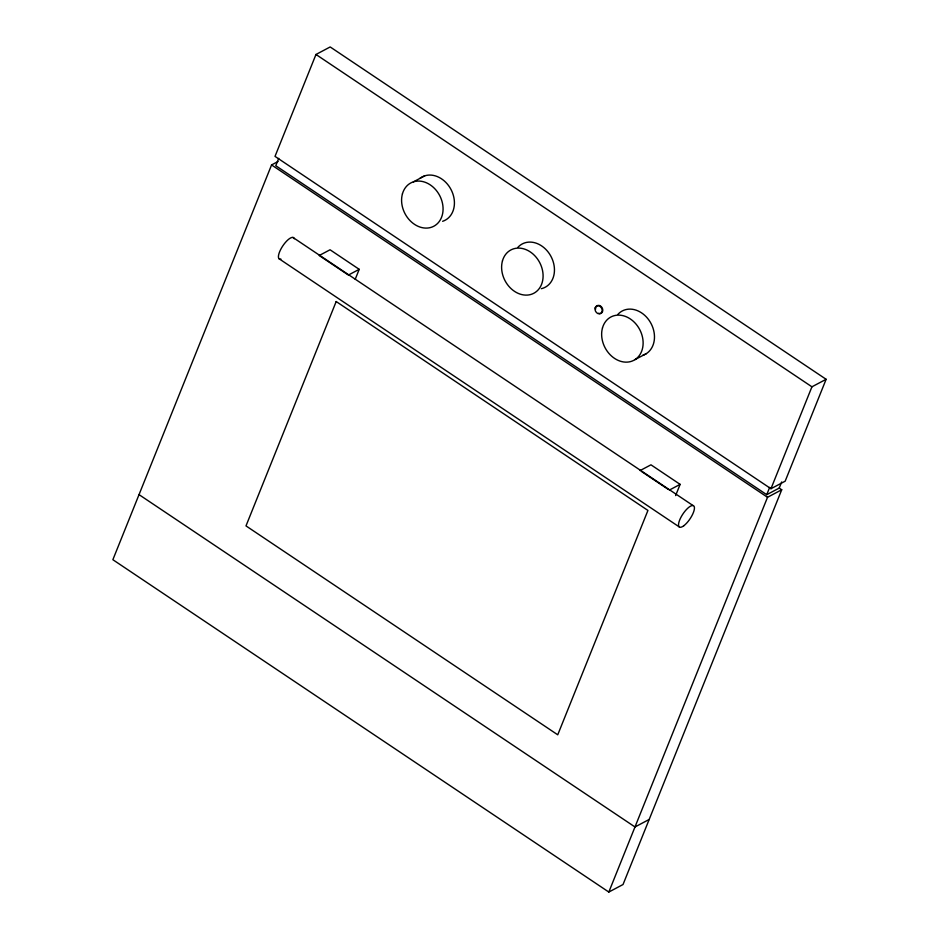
<?xml version="1.0" encoding="UTF-8"?>
<svg xmlns="http://www.w3.org/2000/svg" width="939" height="939" viewBox="0 0 939 939"><rect width="100%" height="100%" fill="white"/><g stroke="black" fill="none" stroke-linecap="round" stroke-linejoin="round"><path stroke-width="1.41" d="M278.026 161.52L271.571 164.935L112.868 559.703L608.824 892.05L623.026 884.526L781.718 489.759L779.217 488.08L766.729 494.7L275.773 165.71L278.719 158.374M315.974 54.474L275.01 156.379L770.966 488.714L785.168 481.191L826.132 379.297L330.176 46.95L315.974 54.474L811.93 386.809L826.132 379.297M355.212 279.294L359.214 269.329L330.047 249.774L319.213 255.514L348.392 275.057L359.214 269.329M675.622 495.581L680.129 484.371L650.962 464.817L640.128 470.556M766.729 494.7L769.675 487.364M608.824 892.05L767.527 497.283L781.718 489.759M770.966 488.714L811.93 386.809M779.217 488.08L781.682 481.965M413.383 181.861L424.745 175.839M635.022 359.614L646.384 353.592M669.307 490.099L680.129 484.371M649.189 819.454L634.987 826.966L139.031 494.63M271.571 164.935L767.527 497.283M292.933 237.438L693.029 505.546M641.349 471.366L668.087 489.289M279.036 258.73L679.132 526.838M419.909 178.398A24.508 19.555 62.1 0 1 450.966 189.42A24.508 19.555 62.1 0 1 442.633 221.299M517.929 247.297A24.508 19.555 62.1 0 1 550.594 255.713A24.508 19.555 62.1 0 1 541.322 288.696M595.596 309.236A4.261 3.404 62.1 0 1 599.082 305.421A4.261 3.404 62.1 0 1 602.768 310.527A4.261 3.404 62.1 0 1 598.519 313.274M617.956 314.319A24.508 19.555 62.1 0 1 650.187 321.995A24.508 19.555 62.1 0 1 642.687 355.353M280.925 259.094A12.794 4.308 -56.2 0 1 282.545 246.276A12.794 4.308 -56.2 0 1 294.212 238.729M336.185 301.536L245.995 525.899L557.743 734.803L647.933 510.44L336.185 301.536M602.486 327.922A24.508 19.555 62.1 0 0 627.24 362.125A24.508 19.555 62.1 0 0 637.417 325.868A24.508 19.555 62.1 0 0 602.486 327.922M595.15 307.898A4.261 3.404 62.1 0 0 599.458 313.849A4.261 3.404 62.1 0 0 601.218 307.546A4.261 3.404 62.1 0 0 595.15 307.898M402.432 193.868A24.508 19.555 62.1 0 0 427.198 228.071A24.508 19.555 62.1 0 0 437.363 191.814A24.508 19.555 62.1 0 0 402.432 193.868M502.459 260.889A24.508 19.555 62.1 0 0 527.225 295.092A24.508 19.555 62.1 0 0 537.39 258.847A24.508 19.555 62.1 0 0 502.459 260.889M683.862 525.699A12.794 4.308 -56.2 0 0 694.308 506.837A12.794 4.308 -56.2 0 0 681.28 516.661A12.794 4.308 -56.2 0 0 683.862 525.699"/></g></svg>
